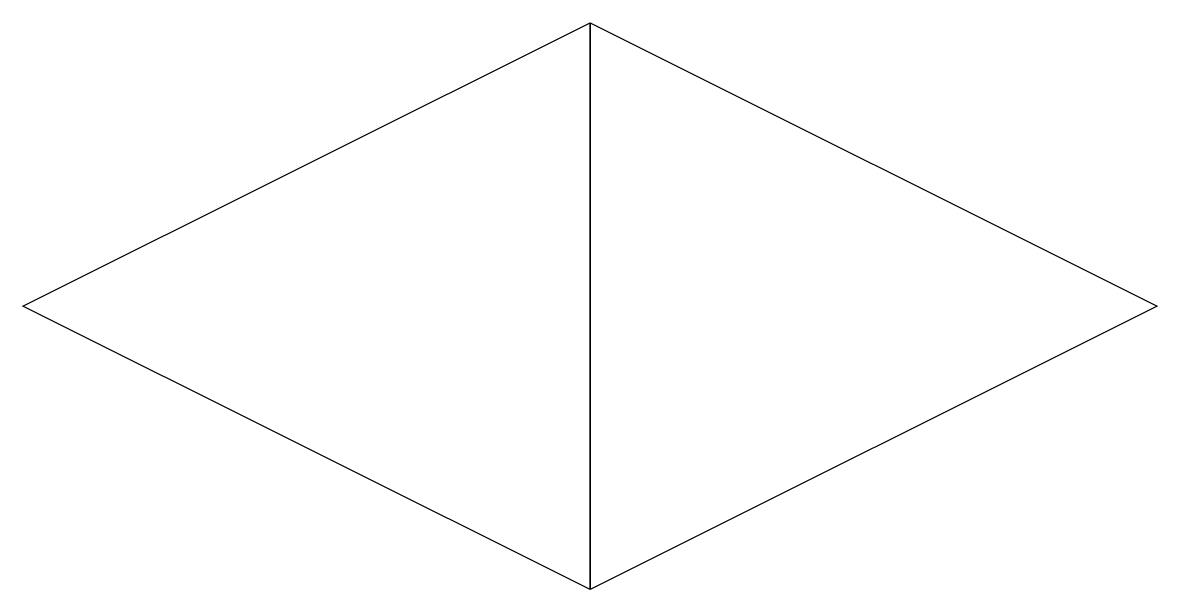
# Model space of a CAD drawing. Extents: x 0 to 4, y -1 to 1.
import ezdxf

# ---------------------------------------------------------------- set-up
doc = ezdxf.new("R2010")
doc.units = 0

msp = doc.modelspace()

# ---------------------------------------------------------------- linework, layer by layer
at = {"layer": 'Boundary'}
msp.add_line((4, 0), (2, -1), dxfattribs=at)
at = {"layer": 'Faces'}
for points in [[(0, 0), (2, 1), (2, -1)], [(2, 1), (4, 0), (2, -1)]]:
    msp.add_3dface(points, dxfattribs=at)
at = {"layer": 'Mountain'}
for p, q in [((0, 0), (2, 1)), ((2, 1), (2, -1))]:
    msp.add_line(p, q, dxfattribs=at)
at = {"layer": 'Valley'}
for p, q in [((2, 1), (4, 0)), ((2, -1), (0, 0))]:
    msp.add_line(p, q, dxfattribs=at)

doc.saveas('drawing.dxf')
